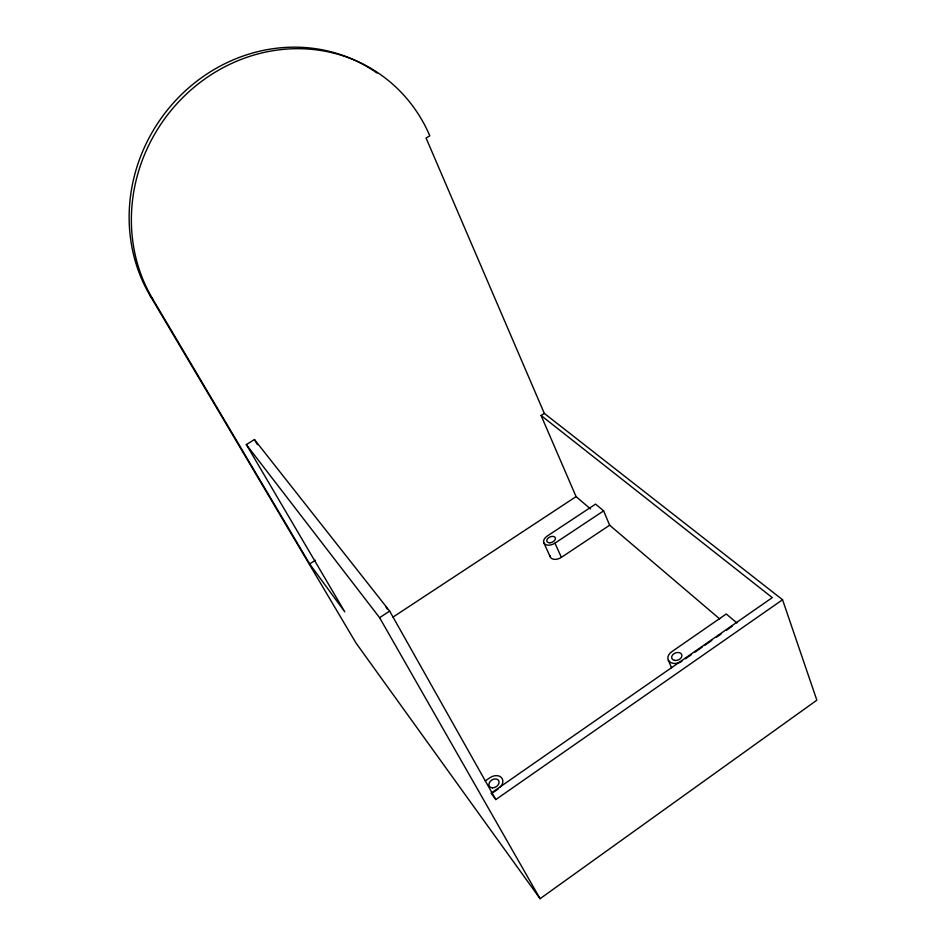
<?xml version="1.0" encoding="UTF-8"?>
<svg xmlns="http://www.w3.org/2000/svg" width="946" height="946" viewBox="0 0 946 946"><rect width="100%" height="100%" fill="white"/><g stroke="black" fill="none" stroke-linecap="round" stroke-linejoin="round"><path stroke-width="1.42" d="M377.099 73.043A162.7 151.041 -56.3 0 0 181.1 94.884A162.7 151.041 -56.3 0 0 150.248 295.885L355.968 642.961L540.083 898.7L816.847 700.182L782.555 599.74L544.317 413.414L426.067 138.033L429.815 135.834A163.575 151.608 -56.1 0 0 217.072 71.068A163.575 151.608 -56.1 0 0 152.543 298.735L309.673 563.958L344.805 611.873L246.327 444.573L254.462 439.559L389.657 611.092L495.822 799.559L782.555 599.74M493.635 792.18L498.235 788.988M685.495 658.747L691.467 654.585M695.062 652.09L702.239 647.099M704.628 645.432L711.806 640.442M716.595 637.107L721.384 633.785M726.161 630.462L732.145 626.299M485.227 780.958L489.78 777.801A9.507 7 -32 0 1 501.179 777.293A9.507 7 -32 0 1 500.115 787.379M550.052 555.657A7.911 5.014 -24.1 0 0 553.871 559.275A7.911 5.014 -24.1 0 0 561.392 557.36L609.65 525.219L719.693 618.921M603.631 510.875L595.578 504.1L547.285 536.027A7.97 4.978 -24.1 0 0 544.6 543.915A7.97 4.978 -24.1 0 0 554.947 543.158L603.631 510.875L609.65 525.219M246.327 444.573L379.606 617.691L389.657 611.092M393.016 617.088L576.079 496.626L590.517 508.913M309.673 563.958L315.456 560.245M576.079 496.626L541.077 415.495L544.317 413.414M541.077 415.495L772.279 597.635L491.057 793.174L495.822 799.559M736.934 622.965L726.244 613.978L671.707 651.759A9.235 6.61 -20.3 0 0 669.425 661.621A9.235 6.61 -20.3 0 0 681.9 661.242M150.248 295.885L152.543 298.735M254.462 439.559L257.418 444.632M379.606 617.691L540.083 898.7M385.802 606.563L387.257 609.141M543.82 542.815L550.312 556.958M554.947 543.158L561.392 557.36M668.337 660.19L671.542 667.817M492.547 787.852A5.475 4.021 -32 0 0 498.944 781.183A5.475 4.021 -32 0 0 490.466 781.089A5.475 4.021 -32 0 0 492.547 787.852M550.004 542.779A4.588 2.862 -24.1 0 0 555.29 537.718A4.588 2.862 -24.1 0 0 548.018 538.239A4.588 2.862 -24.1 0 0 550.004 542.779M674.498 660.379A5.309 3.796 -20.3 0 0 681.924 655.365A5.309 3.796 -20.3 0 0 673.919 653.71A5.309 3.796 -20.3 0 0 674.498 660.379"/></g></svg>
